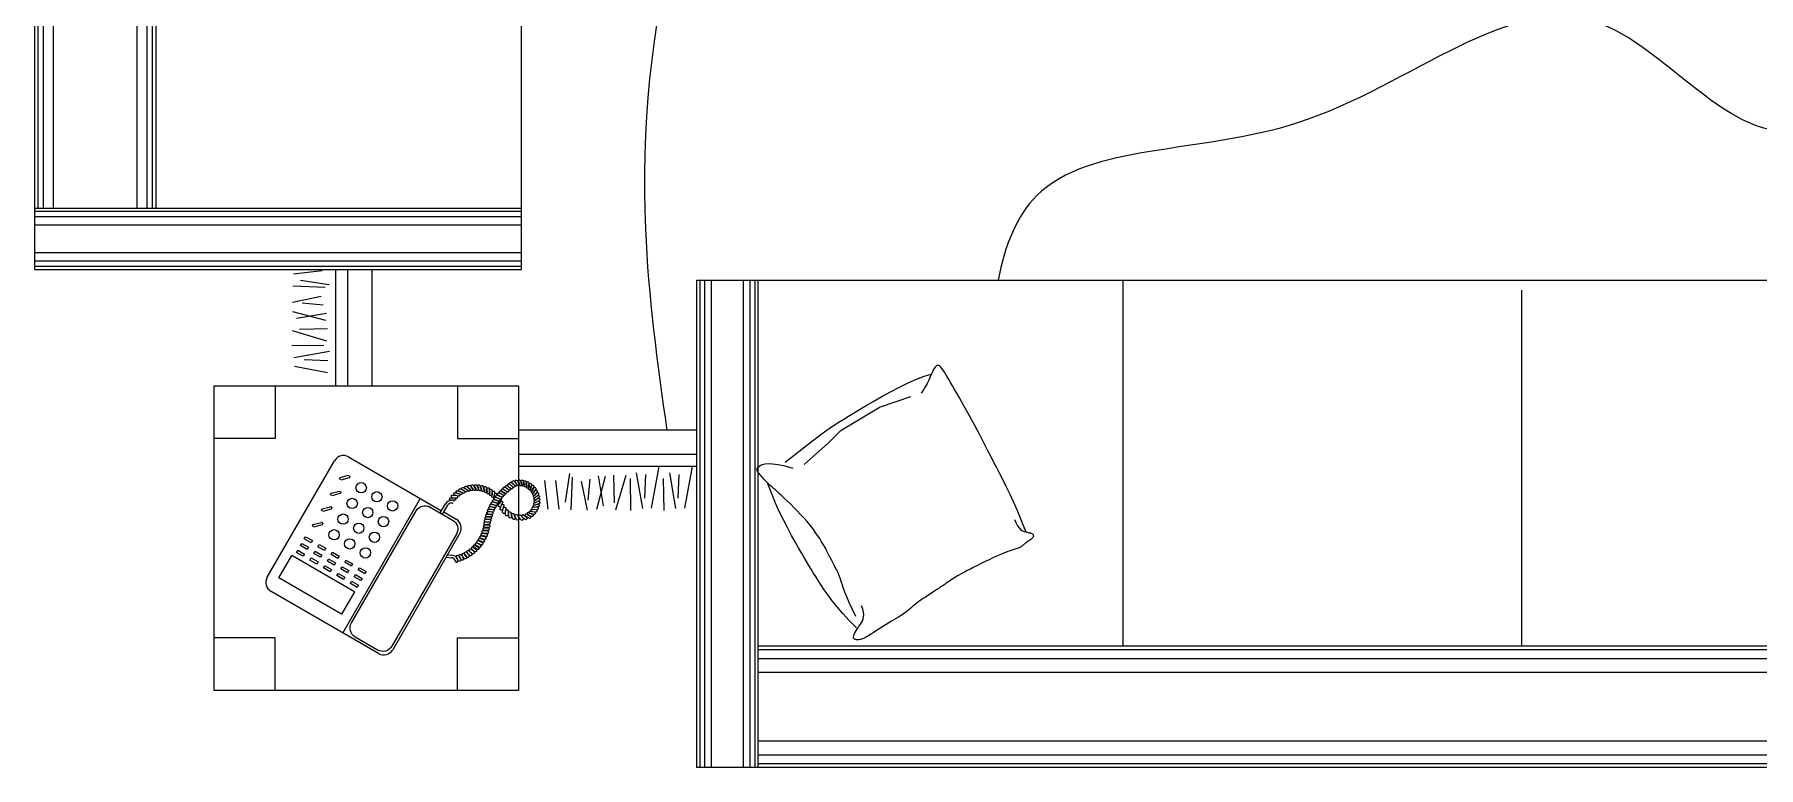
# Model space of a CAD drawing. Header units: inches. Extents: x 10.2 to 52.7, y 13.8 to 38.6.
# Drawn here: x 26.359 to 29.192, y 19.597 to 20.801 of the extents above; entities that cross this region are included whole.
import ezdxf

# ---------------------------------------------------------------- set-up
doc = ezdxf.new("R2010")
doc.units = ezdxf.units.IN
doc.header["$MEASUREMENT"] = 0
doc.layers.add('02', color=2, linetype='Continuous')

msp = doc.modelspace()

# ---------------------------------------------------------------- linework, layer by layer
at = {"layer": '02'}
for p, q in [((26.8318, 20.4127), (26.7847, 20.4075)), ((26.8305, 20.3709), (26.783, 20.3608)), ((26.837, 20.3855), (26.7837, 20.3876)), ((26.8433, 20.3897), (26.7962, 20.3971)), ((27.4477, 19.5972), (27.4477, 20.3972)), ((27.4477, 20.3972), (30.0477, 20.3972)), ((26.8381, 20.3311), (26.7839, 20.3455)), ((26.8391, 20.3426), (26.7899, 20.3343)), ((26.8339, 20.3565), (26.7991, 20.3599)), ((26.8398, 20.2972), (26.783, 20.3142)), ((26.8406, 20.3176), (26.7949, 20.3167)), ((26.8347, 20.2904), (26.7822, 20.2896)), ((26.844, 20.2803), (26.7856, 20.2701)), ((26.8415, 20.265), (26.8025, 20.2667)), ((26.8406, 20.2455), (26.7864, 20.2557)), ((26.7418, 19.9095, 0.3429), (26.8523, 20.1009, 0.3429)), ((26.8755, 20.1071, 0.3429), (27.0283, 20.0189, 0.3429)), ((27.3854, 20.0912), (27.3726, 20.0233)), ((27.4401, 20.0912), (27.4273, 20.0233)), ((26.8611, 20.0701, 0.3429), (26.8607, 20.0717, 0.3429)), ((26.8616, 20.0733, 0.3429), (26.8755, 20.077, 0.3429)), ((26.8766, 20.0729, 0.3429), (26.8627, 20.0692, 0.3429)), ((26.8771, 20.0761, 0.3429), (26.8775, 20.0745, 0.3429)), ((27.1973, 20.0686), (27.2026, 20.0216)), ((27.2156, 20.0686), (27.2208, 20.0216)), ((27.2386, 20.0801), (27.2313, 20.0331)), ((27.2428, 20.0738), (27.2407, 20.0205)), ((27.2574, 20.0673), (27.2675, 20.0199)), ((27.2718, 20.0707), (27.2684, 20.036)), ((27.2972, 20.0749), (27.2828, 20.0208)), ((27.2857, 20.0759), (27.294, 20.0268)), ((27.3108, 20.0775), (27.3116, 20.0318)), ((27.3311, 20.0766), (27.3141, 20.0199)), ((27.3379, 20.0716), (27.3387, 20.0191)), ((27.348, 20.0809), (27.3582, 20.0224)), ((27.3633, 20.0783), (27.3616, 20.0394)), ((27.3926, 20.0716), (27.3934, 20.0191)), ((27.4028, 20.0809), (27.4129, 20.0224)), ((27.418, 20.0783), (27.4163, 20.0394)), ((26.8462, 20.0443, 0.3429), (26.8458, 20.0459, 0.3429)), ((26.8467, 20.0475, 0.3429), (26.8606, 20.0512, 0.3429)), ((26.8617, 20.0471, 0.3429), (26.8478, 20.0434, 0.3429)), ((26.8622, 20.0503, 0.3429), (26.8626, 20.0487, 0.3429)), ((26.9933, 20.0391, 0.3429), (26.8658, 19.8183, 0.3429)), ((27.0261, 20.0153, 0.3429), (27.0346, 20.03, 0.3429)), ((27.0473, 20.0315, 0.3429), (27.0439, 20.0315, 0.3429)), ((26.8313, 20.0185, 0.3429), (26.8309, 20.0202, 0.3429)), ((26.8318, 20.0217, 0.3429), (26.8458, 20.0255, 0.3429)), ((26.8469, 20.0214, 0.3429), (26.8329, 20.0176, 0.3429)), ((26.8473, 20.0246, 0.3429), (26.8478, 20.0229, 0.3429)), ((27.0298, 20.0131, 0.3429), (27.0383, 20.0279, 0.3429)), ((27.032, 20.0168, 0.3429), (27.0522, 20.0051, 0.3429)), ((26.8165, 19.9928, 0.3429), (26.816, 19.9944, 0.3429)), ((26.8169, 19.996, 0.3429), (26.8309, 19.9997, 0.3429)), ((26.832, 19.9956, 0.3429), (26.818, 19.9919, 0.3429)), ((26.8325, 19.9988, 0.3429), (26.8329, 19.9972, 0.3429)), ((27.0584, 19.9819, 0.3429), (26.9479, 19.7905, 0.3429)), ((26.7608, 19.9084, 0.3429), (26.782, 19.9452, 0.3429)), ((26.8851, 19.8857, 0.3429), (26.782, 19.9452, 0.3429)), ((27.038, 19.9465, 0.3429), (27.0446, 19.9459, 0.3429)), ((27.0356, 19.9424, 0.3429), (27.0443, 19.9417, 0.3429)), ((27.0514, 19.9352, 0.3429), (27.0499, 19.9382, 0.3429)), ((27.0544, 19.9347, 0.3429), (27.0536, 19.9343, 0.3429)), ((27.0537, 19.9401, 0.3429), (27.0552, 19.937, 0.3429)), ((26.8638, 19.8489, 0.3429), (26.7608, 19.9084, 0.3429)), ((26.9247, 19.7843, 0.3429), (26.748, 19.8863, 0.3429)), ((26.8851, 19.8857, 0.3429), (26.8638, 19.8489, 0.3429)), ((30.2477, 19.5972), (27.4477, 19.5972))]:
    msp.add_line(p, q, dxfattribs=at)
for points in [[(26.3593, 20.4152), (27.1593, 20.4152), (27.1593, 21.8152), (26.3593, 21.8152)], [(26.6547, 20.2238), (27.1547, 20.2238), (27.1547, 19.7238), (26.6547, 19.7238)]]:
    msp.add_lwpolyline(points, close=True, dxfattribs=at)
for points in [[(26.3653, 20.5152), (26.3653, 21.4152)], [(26.3739, 20.5152), (26.3739, 21.4152)], [(26.3906, 20.5152), (26.3906, 21.4152)], [(26.5279, 20.5152), (26.5279, 21.4152)], [(26.5446, 20.5152), (26.5446, 21.4152)], [(26.5533, 20.5152), (26.5533, 21.4152)], [(26.5593, 20.5152), (26.5593, 21.4152)], [(27.1593, 20.5152), (26.3593, 20.5152)], [(27.1593, 20.5103), (26.3593, 20.5103)], [(27.1593, 20.5016), (26.3593, 20.5016)], [(27.1593, 20.488), (26.3593, 20.488)], [(27.1593, 20.4424), (26.3593, 20.4424)], [(27.1593, 20.4288), (26.3593, 20.4288)], [(27.1593, 20.4201), (26.3593, 20.4201)], [(26.8543, 20.2238), (26.8543, 20.4152)], [(26.8743, 20.2238), (26.8743, 20.4152)], [(26.9143, 20.2238), (26.9143, 20.4152)], [(27.4525, 20.3972), (27.4525, 19.5972)], [(27.4604, 20.3972), (27.4604, 19.5972)], [(27.4714, 20.3972), (27.4714, 19.5972)], [(27.524, 20.3972), (27.524, 19.5972)], [(27.5349, 20.3972), (27.5349, 19.5972)], [(27.5428, 20.3972), (27.5428, 19.5972)], [(27.5477, 20.3972), (27.5477, 19.5972)], [(28.1477, 20.3972), (28.1477, 19.7972)], [(28.8031, 20.3813), (28.8031, 19.7972)], [(27.9887, 19.9837), (27.9817, 20.0014), (27.9751, 20.0175), (27.9687, 20.0321), (27.9626, 20.0453), (27.9567, 20.0575), (27.951, 20.0688), (27.9456, 20.0793), (27.9404, 20.0893), (27.9354, 20.0989), (27.9306, 20.1083), (27.9259, 20.1174), (27.9214, 20.1262), (27.917, 20.1348), (27.9126, 20.1432), (27.9082, 20.1515), (27.9039, 20.1597), (27.8995, 20.1677), (27.8952, 20.1757), (27.8909, 20.1834), (27.8867, 20.191), (27.8826, 20.1982), (27.8786, 20.2052), (27.8748, 20.2118), (27.8712, 20.2181), (27.8679, 20.2239), (27.8648, 20.2293), (27.8619, 20.2343), (27.8592, 20.2388), (27.8567, 20.2428), (27.8544, 20.2464), (27.8523, 20.2496), (27.8504, 20.2522), (27.8486, 20.2544), (27.847, 20.2561), (27.8454, 20.2571), (27.8439, 20.2575), (27.8424, 20.2572), (27.8408, 20.2562), (27.8392, 20.2544), (27.8374, 20.2516), (27.8355, 20.248), (27.8334, 20.2437), (27.8312, 20.2388), (27.8287, 20.2335), (27.826, 20.228), (27.8231, 20.2225), (27.8199, 20.2171), (27.8164, 20.2121)], [(27.5928, 20.0984), (27.6077, 20.1103), (27.6203, 20.1202), (27.6308, 20.1284), (27.6397, 20.1353), (27.6473, 20.1409), (27.6538, 20.1457), (27.6597, 20.1499), (27.6652, 20.1537), (27.6708, 20.1575), (27.6765, 20.1613), (27.6827, 20.1652), (27.6894, 20.1694), (27.6969, 20.1741), (27.7054, 20.1792), (27.715, 20.1849), (27.7259, 20.1914), (27.7383, 20.1986), (27.7518, 20.2063), (27.766, 20.2141), (27.7805, 20.2218), (27.7948, 20.2288), (27.8085, 20.235), (27.8212, 20.2399), (27.8325, 20.2432)], [(26.755, 20.2238), (26.755, 20.1376), (26.6547, 20.1376)], [(27.0544, 20.2238), (27.0544, 20.1376), (27.1547, 20.1376)], [(27.7989, 20.2058), (27.7488, 20.1891), (27.6832, 20.1497), (27.664, 20.1302), (27.6241, 20.0949)], [(27.4477, 20.1512), (27.1547, 20.1512)], [(27.4477, 20.1112), (27.1547, 20.1112)], [(27.4477, 20.0912), (27.1547, 20.0912)], [(27.7089, 19.8451), (27.7028, 19.8575), (27.6979, 19.8682), (27.694, 19.8772), (27.6909, 19.8849), (27.6886, 19.8913), (27.6868, 19.8967), (27.6855, 19.9011), (27.6843, 19.9049), (27.6833, 19.9081), (27.6823, 19.9109), (27.6813, 19.9134), (27.6803, 19.9157), (27.6793, 19.9178), (27.6782, 19.92), (27.6771, 19.9222), (27.6758, 19.9247), (27.6744, 19.9274), (27.6729, 19.9304), (27.6712, 19.9337), (27.6694, 19.9372), (27.6675, 19.941), (27.6654, 19.945), (27.6632, 19.9492), (27.6608, 19.9536), (27.6583, 19.9582), (27.6556, 19.963), (27.6527, 19.968), (27.6496, 19.9731), (27.6461, 19.9784), (27.6424, 19.9838), (27.6383, 19.9894), (27.6338, 19.9951), (27.6289, 20.001), (27.6237, 20.0069), (27.6183, 20.0127), (27.6128, 20.0185), (27.6073, 20.0241), (27.602, 20.0295), (27.5968, 20.0345), (27.592, 20.039), (27.5876, 20.0431), (27.5836, 20.0468), (27.58, 20.05), (27.5767, 20.0529), (27.5737, 20.0556), (27.571, 20.058), (27.5684, 20.0603), (27.566, 20.0625), (27.5638, 20.0646), (27.5617, 20.0667), (27.5597, 20.0688), (27.5578, 20.0708), (27.556, 20.0728), (27.5544, 20.0747), (27.5528, 20.0765), (27.5513, 20.0783), (27.5499, 20.08), (27.5487, 20.0817), (27.5477, 20.0833), (27.547, 20.0849), (27.5468, 20.0865), (27.547, 20.088), (27.5478, 20.0897), (27.5493, 20.0913), (27.5516, 20.093), (27.5548, 20.0945), (27.5592, 20.0956), (27.5649, 20.0962), (27.5722, 20.096), (27.5813, 20.0948), (27.5923, 20.0925), (27.6056, 20.0888)], [(27.71, 19.8263), (27.698, 19.8386), (27.6875, 19.8501), (27.6783, 19.8609), (27.6703, 19.8709), (27.6633, 19.8802), (27.6572, 19.8888), (27.6519, 19.8968), (27.6472, 19.904), (27.643, 19.9107), (27.6391, 19.9169), (27.6354, 19.9229), (27.6318, 19.929), (27.6281, 19.9353), (27.6242, 19.9421), (27.6198, 19.9496), (27.615, 19.9581), (27.6095, 19.9676), (27.6035, 19.9783), (27.5971, 19.9901), (27.5905, 20.0029), (27.5838, 20.0166), (27.5772, 20.0312), (27.5707, 20.0466), (27.5646, 20.0629)], [(27.9696, 20.0042), (27.9723, 19.9984), (27.9749, 19.9939), (27.9774, 19.9905), (27.9797, 19.988), (27.9818, 19.9864), (27.9838, 19.9853), (27.9857, 19.9846), (27.9875, 19.9842), (27.9892, 19.9839), (27.9908, 19.9836), (27.9922, 19.9833), (27.9936, 19.983), (27.9949, 19.9826), (27.996, 19.9823), (27.9971, 19.9819), (27.9981, 19.9814), (27.9989, 19.9808), (27.9997, 19.9801), (28.0002, 19.9794), (28.0006, 19.9785), (28.0008, 19.9777), (28.0008, 19.9767), (28.0005, 19.9757), (27.9998, 19.9747), (27.9989, 19.9736), (27.9978, 19.9726), (27.9964, 19.9715), (27.9949, 19.9704), (27.9933, 19.9693), (27.9917, 19.9683), (27.9902, 19.9673), (27.9888, 19.9664), (27.9876, 19.9655), (27.9866, 19.9647), (27.9856, 19.964), (27.9848, 19.9633), (27.9841, 19.9626), (27.9833, 19.962), (27.9826, 19.9614), (27.9819, 19.9608), (27.9812, 19.9602), (27.9803, 19.9597), (27.9794, 19.9591), (27.9784, 19.9586), (27.9772, 19.958), (27.9758, 19.9574), (27.9742, 19.9568), (27.9725, 19.9562), (27.9704, 19.9555), (27.9681, 19.9548), (27.9654, 19.9539), (27.9624, 19.9529), (27.9589, 19.9517), (27.955, 19.9503), (27.9506, 19.9485), (27.9457, 19.9465), (27.9402, 19.944), (27.9342, 19.9413), (27.928, 19.9384), (27.9216, 19.9353), (27.9151, 19.9322), (27.9088, 19.929), (27.9028, 19.926), (27.8972, 19.9231), (27.892, 19.9204), (27.8874, 19.918), (27.8833, 19.9157), (27.8795, 19.9136), (27.8761, 19.9117), (27.873, 19.9099), (27.8701, 19.9081), (27.8675, 19.9065), (27.865, 19.9049), (27.8627, 19.9034), (27.8606, 19.9019), (27.8586, 19.9006), (27.8569, 19.8994), (27.8555, 19.8983), (27.8542, 19.8974), (27.8532, 19.8967), (27.8525, 19.8962), (27.8519, 19.8957), (27.8514, 19.8953), (27.8508, 19.8949), (27.8499, 19.8943), (27.8488, 19.8936), (27.8472, 19.8926), (27.8451, 19.8912), (27.8423, 19.8895), (27.839, 19.8874), (27.8353, 19.885), (27.8314, 19.8825), (27.8273, 19.8798), (27.8232, 19.8771), (27.8193, 19.8745), (27.8157, 19.8719), (27.8124, 19.8696), (27.8095, 19.8674), (27.807, 19.8655), (27.8047, 19.8636), (27.8027, 19.8619), (27.8009, 19.8604), (27.7992, 19.8589), (27.7976, 19.8575), (27.7961, 19.8563), (27.7946, 19.855), (27.7931, 19.8538), (27.7914, 19.8525), (27.7896, 19.8511), (27.7875, 19.8497), (27.785, 19.8481), (27.7822, 19.8463), (27.779, 19.8443), (27.7754, 19.8421), (27.7715, 19.8398), (27.7674, 19.8373), (27.7631, 19.8347), (27.7587, 19.832), (27.7542, 19.8293), (27.7499, 19.8265), (27.7456, 19.8238), (27.7415, 19.821), (27.7375, 19.8184), (27.7336, 19.8159), (27.7299, 19.8136), (27.7264, 19.8116), (27.723, 19.8098), (27.7198, 19.8085), (27.7168, 19.8075), (27.714, 19.8069), (27.7115, 19.8067), (27.7093, 19.8069), (27.7076, 19.8075), (27.7063, 19.8084), (27.7054, 19.8097), (27.7052, 19.8114), (27.7055, 19.8134), (27.7063, 19.8157), (27.7075, 19.8182), (27.709, 19.8209), (27.7108, 19.8237), (27.7127, 19.8266), (27.7146, 19.8296), (27.7165, 19.8325), (27.7183, 19.8353), (27.7198, 19.8382), (27.721, 19.8412), (27.7217, 19.8445), (27.7219, 19.8482), (27.7215, 19.8523), (27.7203, 19.8571), (27.7183, 19.8626)], [(26.755, 19.7238), (26.755, 19.8099), (26.6547, 19.8099)], [(27.0544, 19.7238), (27.0544, 19.8099), (27.1547, 19.8099)], [(27.5477, 19.7972), (30.0477, 19.7972)], [(27.5477, 19.7907), (30.0477, 19.7907)], [(27.5477, 19.7762), (30.0477, 19.7762)], [(27.5477, 19.7536), (30.0477, 19.7536)], [(27.5477, 19.6407), (30.0477, 19.6407)], [(27.5477, 19.6181), (30.0477, 19.6181)], [(27.5477, 19.6036), (30.0477, 19.6036)]]:
    msp.add_lwpolyline(points, dxfattribs=at)
at = {"layer": '02', "elevation": 0.3429}
for points in [[(27.0749, 20.0523), (27.0744, 20.0516, -0.414214), (27.072, 20.0513), (27.0666, 20.0555, -0.414214), (27.0663, 20.0579), (27.0669, 20.0586, -0.414214), (27.0692, 20.0589), (27.0746, 20.0547, -0.414214)], [(27.0795, 20.053), (27.0789, 20.0524, -0.414214), (27.0765, 20.0523), (27.0716, 20.0571, -0.414214), (27.0716, 20.0595), (27.0722, 20.0601, -0.414214), (27.0746, 20.0601), (27.0794, 20.0554, -0.414214)], [(27.0932, 20.0519), (27.0924, 20.0516, -0.414214), (27.0902, 20.0523), (27.0871, 20.0584, -0.414214), (27.0878, 20.0607), (27.0886, 20.061, -0.414214), (27.0909, 20.0603), (27.094, 20.0542, -0.414214)], [(27.0976, 20.0506), (27.0968, 20.0503, -0.414214), (27.0946, 20.0513), (27.0922, 20.0577, -0.414214), (27.0932, 20.0599), (27.094, 20.0602, -0.414214), (27.0962, 20.0592), (27.0986, 20.0528, -0.414214)], [(27.1404, 20.0646), (27.141, 20.0652, -0.414214), (27.1434, 20.0653), (27.1484, 20.0608, -0.414214), (27.1485, 20.0584), (27.148, 20.0577, -0.414214), (27.1455, 20.0576), (27.1405, 20.0622, -0.414214)], [(27.1542, 20.069), (27.1549, 20.0694, -0.414214), (27.1572, 20.0687), (27.1604, 20.0627, -0.414214), (27.1597, 20.0604), (27.1589, 20.06, -0.414214), (27.1566, 20.0607), (27.1535, 20.0667, -0.414214)], [(27.1643, 20.0679), (27.1651, 20.0681, -0.414214), (27.1671, 20.0667), (27.1683, 20.06, -0.414214), (27.1669, 20.058), (27.1661, 20.0579, -0.414214), (27.1641, 20.0592), (27.1629, 20.0659, -0.414214)], [(27.1691, 20.0662), (27.1699, 20.0662, -0.414214), (27.1717, 20.0646), (27.1719, 20.0578, -0.414214), (27.1702, 20.0561), (27.1694, 20.056, -0.414214), (27.1676, 20.0577), (27.1674, 20.0645, -0.414214)], [(27.1736, 20.0638), (27.1744, 20.0637, -0.414214), (27.1759, 20.0618), (27.1751, 20.0551, -0.414214), (27.1732, 20.0536), (27.1723, 20.0537, -0.414214), (27.1708, 20.0556), (27.1717, 20.0624, -0.414214)], [(27.1777, 20.0608), (27.1785, 20.0606, -0.414214), (27.1797, 20.0585), (27.1778, 20.0519, -0.414214), (27.1757, 20.0508), (27.1749, 20.051, -0.414214), (27.1737, 20.0531), (27.1756, 20.0596, -0.414214)], [(27.0515, 20.0385), (27.0515, 20.0377, -0.414214), (27.0498, 20.036), (27.043, 20.036, -0.414214), (27.0413, 20.0377), (27.0413, 20.0385, -0.414214), (27.043, 20.0402), (27.0498, 20.0402, -0.414214)], [(27.0547, 20.0418), (27.0546, 20.041, -0.414214), (27.0527, 20.0395), (27.046, 20.0402, -0.414214), (27.0445, 20.0421), (27.0445, 20.043, -0.414214), (27.0464, 20.0445), (27.0532, 20.0437, -0.414214)], [(27.0582, 20.0448), (27.058, 20.044, -0.414214), (27.056, 20.0427), (27.0494, 20.0442, -0.414214), (27.0481, 20.0462), (27.0483, 20.047, -0.414214), (27.0503, 20.0483), (27.0569, 20.0468, -0.414214)], [(27.0621, 20.0474), (27.0618, 20.0466, -0.414214), (27.0596, 20.0455), (27.0532, 20.0477, -0.414214), (27.0521, 20.0499), (27.0524, 20.0507, -0.414214), (27.0546, 20.0517), (27.061, 20.0495, -0.414214)], [(27.0662, 20.0495), (27.0658, 20.0487, -0.414214), (27.0635, 20.0479), (27.0574, 20.0508, -0.414214), (27.0566, 20.0531), (27.0569, 20.0538, -0.414214), (27.0592, 20.0546), (27.0653, 20.0517, -0.414214)], [(27.0705, 20.0511), (27.07, 20.0504, -0.414214), (27.0677, 20.0498), (27.0619, 20.0534, -0.414214), (27.0613, 20.0557), (27.0618, 20.0565, -0.414214), (27.0641, 20.057), (27.0699, 20.0535, -0.414214)], [(27.1059, 20.0465), (27.105, 20.0464, -0.414214), (27.1031, 20.0479), (27.1022, 20.0546, -0.414214), (27.1036, 20.0565), (27.1045, 20.0566, -0.414214), (27.1064, 20.0552), (27.1073, 20.0484, -0.414214)], [(27.1096, 20.0438), (27.1088, 20.0438, -0.414214), (27.107, 20.0455), (27.1068, 20.0522, -0.414214), (27.1085, 20.054), (27.1093, 20.054, -0.414214), (27.1111, 20.0524), (27.1113, 20.0456, -0.414214)], [(27.1098, 20.0316), (27.1101, 20.0324, -0.414214), (27.1122, 20.0336), (27.1187, 20.0317, -0.414214), (27.1199, 20.0296), (27.1196, 20.0288, -0.414214), (27.1175, 20.0276), (27.111, 20.0295, -0.414214)], [(27.113, 20.0407), (27.1122, 20.0408, -0.414214), (27.1106, 20.0426), (27.1112, 20.0494, -0.414214), (27.113, 20.051), (27.1139, 20.0509, -0.414214), (27.1154, 20.0491), (27.1149, 20.0423, -0.414214)], [(27.1147, 20.0393), (27.115, 20.04, -0.414214), (27.1172, 20.041), (27.1235, 20.0385, -0.414214), (27.1245, 20.0363), (27.1242, 20.0355, -0.414214), (27.122, 20.0346), (27.1157, 20.0371, -0.414214)], [(27.1174, 20.0429), (27.1177, 20.0437, -0.414214), (27.12, 20.0446), (27.1262, 20.0418, -0.414214), (27.127, 20.0396), (27.1267, 20.0388, -0.414214), (27.1245, 20.0379), (27.1182, 20.0407, -0.414214)], [(27.1202, 20.0465), (27.1206, 20.0472, -0.414214), (27.1229, 20.048), (27.129, 20.0449, -0.414214), (27.1297, 20.0426), (27.1293, 20.0419, -0.414214), (27.1271, 20.0411), (27.121, 20.0442, -0.414214)], [(27.1227, 20.0252), (27.122, 20.0256, -0.414214), (27.1214, 20.028), (27.1248, 20.0339, -0.414214), (27.1271, 20.0345), (27.1278, 20.0341, -0.414214), (27.1285, 20.0317), (27.1251, 20.0258, -0.414214)], [(27.1232, 20.0499), (27.1236, 20.0506, -0.414214), (27.126, 20.0512), (27.1319, 20.0479, -0.414214), (27.1325, 20.0456), (27.1321, 20.0449, -0.414214), (27.1298, 20.0442), (27.1239, 20.0475, -0.414214)], [(27.1264, 20.0531), (27.1268, 20.0538, -0.414214), (27.1292, 20.0544), (27.135, 20.0508, -0.414214), (27.1355, 20.0485), (27.135, 20.0477, -0.414214), (27.1327, 20.0472), (27.1269, 20.0508, -0.414214)], [(27.1297, 20.0562), (27.1302, 20.0569, -0.414214), (27.1325, 20.0574), (27.1381, 20.0535, -0.414214), (27.1386, 20.0511), (27.1381, 20.0504, -0.414214), (27.1357, 20.05), (27.1301, 20.0539, -0.414214)], [(27.1812, 20.0572), (27.182, 20.0568, -0.414214), (27.1829, 20.0546), (27.18, 20.0484, -0.414214), (27.1778, 20.0475), (27.177, 20.0479, -0.414214), (27.1762, 20.0501), (27.179, 20.0563, -0.414214)], [(27.1842, 20.0531), (27.1849, 20.0526, -0.414214), (27.1854, 20.0502), (27.1817, 20.0446, -0.414214), (27.1794, 20.0441), (27.1787, 20.0445, -0.414214), (27.1782, 20.0469), (27.1819, 20.0526, -0.414214)], [(27.1866, 20.0485), (27.1872, 20.048, -0.414214), (27.1873, 20.0456), (27.1828, 20.0405, -0.414214), (27.1804, 20.0404), (27.1798, 20.0409, -0.414214), (27.1796, 20.0433), (27.1842, 20.0484, -0.414214)], [(27.1892, 20.0336), (27.1895, 20.0328, -0.414214), (27.1886, 20.0306), (27.1823, 20.0281, -0.414214), (27.1801, 20.029), (27.1797, 20.0298, -0.414214), (27.1807, 20.032), (27.187, 20.0345, -0.414214)], [(27.1891, 20.0387), (27.1895, 20.038, -0.414214), (27.1889, 20.0356), (27.1831, 20.0322, -0.414214), (27.1807, 20.0327), (27.1803, 20.0335, -0.414214), (27.1809, 20.0358), (27.1867, 20.0393, -0.414214)], [(27.0526, 19.9804), (26.9464, 19.7963, -0.414214), (26.9231, 19.7901), (26.8863, 19.8114, -0.414214), (26.8801, 19.8346), (26.9864, 20.0186, -0.414214), (27.0096, 20.0248), (27.0464, 20.0036, -0.414214)], [(27.0988, 20.0019), (27.0988, 20.0028, -0.414214), (27.1004, 20.0045), (27.1072, 20.0048, -0.414214), (27.109, 20.0032), (27.109, 20.0023, -0.414214), (27.1074, 20.0006), (27.1006, 20.0003, -0.414214)], [(27.0998, 20.0064), (27.0998, 20.0072, -0.414214), (27.1015, 20.0089), (27.1083, 20.0089, -0.414214), (27.11, 20.0072), (27.11, 20.0063, -0.414214), (27.1083, 20.0046), (27.1015, 20.0047, -0.414214)], [(27.101, 20.0107), (27.101, 20.0116, -0.414214), (27.1028, 20.0132), (27.1096, 20.0129, -0.414214), (27.1112, 20.0111), (27.1112, 20.0102, -0.414214), (27.1094, 20.0086), (27.1026, 20.009, -0.414214)], [(27.1039, 20.0193), (27.1041, 20.0202, -0.414214), (27.106, 20.0216), (27.1127, 20.0206, -0.414214), (27.1142, 20.0187), (27.114, 20.0179, -0.414214), (27.1121, 20.0164), (27.1054, 20.0174, -0.414214)], [(27.1077, 20.0276), (27.1079, 20.0284, -0.414214), (27.1099, 20.0297), (27.1166, 20.0281, -0.414214), (27.1178, 20.026), (27.1176, 20.0252, -0.414214), (27.1156, 20.024), (27.109, 20.0255, -0.414214)], [(27.1308, 20.0144), (27.1299, 20.0145, -0.414214), (27.1285, 20.0165), (27.1297, 20.0232, -0.414214), (27.1317, 20.0246), (27.1325, 20.0244, -0.414214), (27.1339, 20.0225), (27.1327, 20.0158, -0.414214)], [(27.1361, 20.0102), (27.1352, 20.0102, -0.414214), (27.1335, 20.0119), (27.1335, 20.0187, -0.414214), (27.1352, 20.0204), (27.1361, 20.0204, -0.414214), (27.1378, 20.0187), (27.1378, 20.0119, -0.414214)], [(27.1551, 20.0038), (27.1544, 20.0034, -0.414214), (27.1521, 20.004), (27.1487, 20.0099, -0.414214), (27.1493, 20.0122), (27.15, 20.0126, -0.414214), (27.1523, 20.012), (27.1557, 20.0061, -0.414214)], [(27.1619, 20.004), (27.1612, 20.0034, -0.414214), (27.1588, 20.0037), (27.1545, 20.0089, -0.414214), (27.1547, 20.0113), (27.1553, 20.0118, -0.414214), (27.1577, 20.0116), (27.1621, 20.0064, -0.414214)], [(27.1685, 20.0053), (27.168, 20.0047, -0.414214), (27.1656, 20.0045), (27.1604, 20.0089, -0.414214), (27.1602, 20.0112), (27.1607, 20.0119, -0.414214), (27.1631, 20.0121), (27.1683, 20.0077, -0.414214)], [(27.1788, 20.011), (27.1784, 20.0102, -0.414214), (27.1762, 20.0093), (27.1699, 20.0118, -0.414214), (27.1689, 20.014), (27.1693, 20.0147, -0.414214), (27.1715, 20.0157), (27.1778, 20.0132, -0.414214)], [(27.1822, 20.0148), (27.182, 20.014, -0.414214), (27.18, 20.0127), (27.1733, 20.0142, -0.414214), (27.172, 20.0162), (27.1722, 20.017, -0.414214), (27.1742, 20.0183), (27.1809, 20.0168, -0.414214)], [(27.1871, 20.0237), (27.1872, 20.0228, -0.414214), (27.1856, 20.021), (27.1789, 20.0204, -0.414214), (27.177, 20.022), (27.177, 20.0228, -0.414214), (27.1785, 20.0247), (27.1853, 20.0252, -0.414214)], [(27.0913, 19.9758), (27.0915, 19.9766, -0.414214), (27.0936, 19.9778), (27.1002, 19.9759, -0.414214), (27.1013, 19.9738), (27.1011, 19.973, -0.414214), (27.099, 19.9718), (27.0924, 19.9737, -0.414214)], [(27.0933, 19.9799), (27.0934, 19.9807, -0.414214), (27.0954, 19.9821), (27.1021, 19.9807, -0.414214), (27.1034, 19.9787), (27.1032, 19.9778, -0.414214), (27.1012, 19.9765), (27.0946, 19.9779, -0.414214)], [(27.0949, 19.9842), (27.095, 19.985, -0.414214), (27.097, 19.9865), (27.1037, 19.9856, -0.414214), (27.1052, 19.9836), (27.105, 19.9828, -0.414214), (27.1031, 19.9813), (27.0964, 19.9822, -0.414214)], [(27.0963, 19.9885), (27.0963, 19.9894, -0.414214), (27.0981, 19.991), (27.1049, 19.9905, -0.414214), (27.1065, 19.9887), (27.1065, 19.9879, -0.414214), (27.1047, 19.9863), (27.0979, 19.9867, -0.414214)], [(27.0973, 19.993), (27.0973, 19.9938, -0.414214), (27.099, 19.9955), (27.1058, 19.9956, -0.414214), (27.1075, 19.9939), (27.1075, 19.9931, -0.414214), (27.1058, 19.9914), (27.099, 19.9913, -0.414214)], [(27.098, 19.9975), (27.0979, 19.9983, -0.414214), (27.0995, 20.0001), (27.1063, 20.0007, -0.414214), (27.1081, 19.9992), (27.1082, 19.9983, -0.414214), (27.1066, 19.9965), (27.0999, 19.9959, -0.414214)], [(27.0534, 19.9451), (27.0541, 19.9455, -0.414214), (27.0564, 19.9447), (27.0596, 19.9387, -0.414214), (27.0588, 19.9364), (27.0581, 19.936, -0.414214), (27.0558, 19.9367), (27.0526, 19.9428, -0.414214)], [(27.0577, 19.9465), (27.0584, 19.9469, -0.414214), (27.0608, 19.9464), (27.0643, 19.9406, -0.414214), (27.0638, 19.9383), (27.0631, 19.9378, -0.414214), (27.0607, 19.9384), (27.0571, 19.9441, -0.414214)], [(27.0699, 19.9525), (27.0705, 19.9531, -0.414214), (27.0729, 19.9531), (27.0777, 19.9483, -0.414214), (27.0777, 19.9459), (27.0771, 19.9453, -0.414214), (27.0747, 19.9453), (27.0699, 19.9501, -0.414214)], [(27.0805, 19.9611), (27.081, 19.9619, -0.414214), (27.0833, 19.9624), (27.0891, 19.9587, -0.414214), (27.0896, 19.9563), (27.0891, 19.9556, -0.414214), (27.0868, 19.9551), (27.081, 19.9588, -0.414214)], [(27.0836, 19.9645), (27.084, 19.9652, -0.414214), (27.0863, 19.9659), (27.0923, 19.9627, -0.414214), (27.093, 19.9604), (27.0926, 19.9596, -0.414214), (27.0903, 19.9589), (27.0843, 19.9622, -0.414214)], [(27.0864, 19.9681), (27.0868, 19.9689, -0.414214), (27.0891, 19.9697), (27.0952, 19.9669, -0.414214), (27.0961, 19.9646), (27.0957, 19.9639, -0.414214), (27.0935, 19.963), (27.0873, 19.9658, -0.414214)]]:
    msp.add_lwpolyline(points, format="xyb", close=True, dxfattribs=at)
for points in [[(27.0774, 20.0586, -1.000231), (27.08, 20.0608), (27.0843, 20.0555, -0.414214), (27.0841, 20.0531), (27.0834, 20.0526, -0.414214), (27.081, 20.0528), (27.0767, 20.0581, -0.414214)], [(27.0769, 20.0605), (27.0776, 20.061, -0.414214)], [(27.0885, 20.0547, -1.00005), (27.0856, 20.0528), (27.0819, 20.0585, -0.414214), (27.0824, 20.0609), (27.0831, 20.0613, -0.414214), (27.0854, 20.0608), (27.0892, 20.0551, -0.414214)], [(27.0981, 20.0566, -1.000193), (27.1014, 20.0574), (27.1031, 20.0509, -0.414214), (27.1019, 20.0488), (27.101, 20.0486, -0.414214), (27.099, 20.0498), (27.0973, 20.0564, -0.414214)], [(27.0985, 20.0585), (27.0994, 20.0587, -0.414214)], [(27.1409, 20.0554, -0.999814), (27.1389, 20.0527), (27.1335, 20.0568, -0.414214), (27.1331, 20.0592), (27.1336, 20.0599, -0.414214), (27.136, 20.0602), (27.1415, 20.0561, -0.414214)], [(27.1367, 20.062), (27.1373, 20.0626, -0.414214)], [(27.1375, 20.0602, -1.000075), (27.1397, 20.0628), (27.1449, 20.0585, -0.414214), (27.1451, 20.0561), (27.1446, 20.0555, -0.414214), (27.1422, 20.0552), (27.1369, 20.0596, -0.414214)], [(27.1514, 20.0622, -1.000208), (27.149, 20.0598), (27.1442, 20.0646, -0.414214), (27.1442, 20.0671), (27.1448, 20.0677, -0.414214), (27.1472, 20.0677), (27.152, 20.0628, -0.414214)], [(27.1495, 20.0665, -0.999789), (27.1522, 20.0686), (27.1562, 20.0631, -0.414214), (27.1559, 20.0607), (27.1552, 20.0602, -0.414214), (27.1528, 20.0606), (27.1488, 20.066, -0.414214)], [(27.1491, 20.0684), (27.1498, 20.0689, -0.414214)], [(27.152, 20.0604), (27.1514, 20.0598, -0.414214)], [(27.1636, 20.0614, -1.00006), (27.1604, 20.0602), (27.1582, 20.0667, -0.414214), (27.1593, 20.0688), (27.1601, 20.0691, -0.414214), (27.1622, 20.0681), (27.1645, 20.0616, -0.414214)], [(27.1634, 20.0595), (27.1626, 20.0592, -0.414214)], [(27.0887, 20.0528), (27.088, 20.0523, -0.414214)], [(27.1208, 20.0344, -1.00006), (27.1197, 20.0311), (27.1132, 20.0333, -0.414214), (27.1122, 20.0355), (27.1125, 20.0363, -0.414214), (27.1146, 20.0373), (27.121, 20.0352, -0.414214)], [(27.115, 20.0375, -0.371844), (27.1139, 20.0394), (27.1152, 20.0461, -0.414214), (27.1172, 20.0475), (27.118, 20.0473, -0.414214), (27.1194, 20.0453), (27.1193, 20.0447, -0.414214)], [(27.1185, 20.0406), (27.1184, 20.0405, -0.414214)], [(27.121, 20.0295), (27.1202, 20.0298, -0.287595)], [(27.1221, 20.033), (27.1218, 20.0322, -0.414214)], [(27.1259, 20.038, -0.211998), (27.1259, 20.0366), (27.1232, 20.0304, -0.414214)], [(27.1418, 20.0537), (27.1413, 20.053, -0.414214)], [(27.1807, 20.0249, -1.000185), (27.1799, 20.0282), (27.1865, 20.0298, -0.414214), (27.1885, 20.0286), (27.1887, 20.0277, -0.414214), (27.1875, 20.0257), (27.1809, 20.0241, -0.414214)], [(27.1863, 20.0433, -1.000036), (27.1885, 20.0407), (27.1833, 20.0363, -0.414214), (27.1809, 20.0366), (27.1803, 20.0372, -0.414214), (27.1806, 20.0396), (27.1858, 20.0439, -0.414214)], [(27.1882, 20.0437), (27.1887, 20.0431, -0.414214)], [(27.104, 20.0141, -1.000032), (27.1043, 20.0174), (27.1111, 20.0168, -0.414214), (27.1126, 20.0149), (27.1125, 20.0141, -0.414214), (27.1107, 20.0126), (27.1039, 20.0132, -0.414214)], [(27.1024, 20.0151), (27.1024, 20.0159, -0.414214)], [(27.1144, 20.0236, -1.000165), (27.1138, 20.0202), (27.1071, 20.0215, -0.414214), (27.1057, 20.0235), (27.1059, 20.0243, -0.414214), (27.1079, 20.0257), (27.1146, 20.0244, -0.414214)], [(27.1159, 20.0224), (27.1157, 20.0216, -0.414214)], [(27.1277, 20.0208, -0.99994), (27.1245, 20.0219), (27.1268, 20.0283, -0.414214), (27.129, 20.0293), (27.1298, 20.029, -0.414214), (27.1308, 20.0269), (27.1285, 20.0205, -0.414214)], [(27.1263, 20.0195), (27.1255, 20.0197, -0.414214)], [(27.1425, 20.0088, -1.000141), (27.1392, 20.0082), (27.138, 20.0149, -0.414214), (27.1394, 20.0168), (27.1402, 20.017, -0.414214), (27.1422, 20.0156), (27.1434, 20.0089, -0.414214)], [(27.142, 20.007), (27.1412, 20.0068, -0.414214)], [(27.1486, 20.0067, -0.999874), (27.1454, 20.0055), (27.1431, 20.0119, -0.414214), (27.1441, 20.0141), (27.1449, 20.0144, -0.414214), (27.1471, 20.0134), (27.1494, 20.007, -0.414214)], [(27.1484, 20.0048), (27.1476, 20.0045, -0.414214)], [(27.1738, 20.0094, -0.999809), (27.1721, 20.0065), (27.1662, 20.0099, -0.414214), (27.1655, 20.0122), (27.166, 20.0129, -0.414214), (27.1683, 20.0135), (27.1742, 20.0101, -0.414214)], [(27.1748, 20.0078), (27.1744, 20.0071, -0.414214)], [(27.1747, 20.0189), (27.1748, 20.0198, -0.414214)], [(27.1764, 20.0179, -0.999753), (27.1766, 20.0213), (27.1834, 20.0209, -0.414214), (27.185, 20.0191), (27.1849, 20.0182, -0.414214), (27.1831, 20.0166), (27.1763, 20.0171, -0.414214)], [(27.1788, 20.0254), (27.1786, 20.0262, -0.414214)], [(27.0976, 19.9705, -0.999839), (27.0964, 19.9673), (27.09, 19.9697, -0.414214), (27.089, 19.9719), (27.0893, 19.9726, -0.414214), (27.0915, 19.9737), (27.0979, 19.9713, -0.414214)], [(27.0622, 19.9463, -1.000085), (27.065, 19.9483), (27.069, 19.9428, -0.414214), (27.0686, 19.9404), (27.0679, 19.9399, -0.414214), (27.0655, 19.9403), (27.0615, 19.9458, -0.414214)], [(27.0665, 19.9484, -0.999841), (27.069, 19.9506), (27.0734, 19.9454, -0.414214), (27.0732, 19.943), (27.0726, 19.9424, -0.414214), (27.0702, 19.9426), (27.0658, 19.9478, -0.414214)], [(27.066, 19.9502), (27.0667, 19.9508, -0.414214)], [(27.0737, 19.9551), (27.0742, 19.9558, -0.414214)], [(27.0744, 19.9534, -0.999854), (27.0766, 19.9559), (27.0817, 19.9515, -0.414214), (27.0819, 19.9491), (27.0813, 19.9484, -0.414214), (27.0789, 19.9483), (27.0738, 19.9527, -0.414214)], [(27.085, 19.9542, -0.999814), (27.083, 19.9515), (27.0775, 19.9556, -0.414214), (27.0772, 19.958), (27.0777, 19.9587, -0.414214), (27.0801, 19.959), (27.0855, 19.9549, -0.414214)], [(27.0859, 19.9525), (27.0853, 19.9519, -0.414214)], [(27.0989, 19.9691), (27.0986, 19.9683, -0.414214)]]:
    msp.add_lwpolyline(points, format="xyb", dxfattribs=at)
for points in [[(26.8159, 19.9698), (26.8137, 19.9661), (26.8027, 19.9725), (26.8048, 19.9762)], [(26.8031, 19.9477), (26.801, 19.944), (26.79, 19.9504), (26.7921, 19.9541)], [(26.8095, 19.9588), (26.8074, 19.9551), (26.7963, 19.9615), (26.7985, 19.9651)], [(26.8316, 19.946), (26.8295, 19.9423), (26.8184, 19.9487), (26.8205, 19.9524)], [(26.838, 19.9571), (26.8358, 19.9534), (26.8248, 19.9598), (26.8269, 19.9634)], [(26.86, 19.9443), (26.8579, 19.9406), (26.8469, 19.947), (26.849, 19.9507)], [(26.8252, 19.935), (26.8231, 19.9313), (26.812, 19.9377), (26.8142, 19.9414)], [(26.8473, 19.9222), (26.8452, 19.9185), (26.8341, 19.9249), (26.8362, 19.9286)], [(26.8537, 19.9333), (26.8515, 19.9296), (26.8405, 19.936), (26.8426, 19.9396)], [(26.8757, 19.9205), (26.8736, 19.9168), (26.8626, 19.9232), (26.8647, 19.9269)], [(26.8821, 19.9316), (26.88, 19.9279), (26.869, 19.9343), (26.8711, 19.9379)], [(26.9042, 19.9188), (26.9021, 19.9151), (26.891, 19.9215), (26.8932, 19.9252)], [(26.8694, 19.9095), (26.8672, 19.9058), (26.8562, 19.9122), (26.8583, 19.9159)], [(26.8915, 19.8967), (26.8893, 19.893), (26.8783, 19.8994), (26.8804, 19.9031)], [(26.8978, 19.9078), (26.8957, 19.9041), (26.8847, 19.9105), (26.8868, 19.9141)]]:
    msp.add_lwpolyline(points, close=True, dxfattribs=at)
at = {"layer": '02'}
for centre in [(26.8961, 20.0566, 0.3429), (26.8813, 20.0308, 0.3429), (26.9219, 20.0417, 0.3429), (26.9477, 20.0268, 0.3429), (26.8664, 20.005, 0.3429), (26.907, 20.0159, 0.3429), (26.9328, 20.001, 0.3429), (26.8515, 19.9793, 0.3429), (26.8922, 19.9901, 0.3429), (26.9179, 19.9753, 0.3429), (26.8773, 19.9644, 0.3429), (26.903, 19.9495, 0.3429)]:
    msp.add_circle(centre, 0.0085, dxfattribs=at)
for centre, radius, start, end in [((26.867, 20.0924, 0.3429), 0.017, 60, 150), ((26.8619, 20.072, 0.3429), 0.00128, 105, 285.0465), ((26.8763, 20.0741, 0.3429), 0.00128, 285, 105.2417), ((26.847, 20.0463, 0.3429), 0.00128, 105, 285.0465), ((26.8614, 20.0484, 0.3429), 0.00128, 285, 105.2417), ((27.0443, 20.0249, 0.3429), 0.0109, 92.8658, 153.6705), ((27.0443, 20.0249, 0.3429), 0.00664, 93.6705, 153.6705), ((27.0473, 20.0341, 0.3429), 0.0017, 0, 90), ((27.1209, 20.0314, 0.3429), 0.0017, 182.1359, 74.0155), ((26.8321, 20.0205, 0.3429), 0.00128, 105, 285.0465), ((26.8461, 20.0242, 0.3429), 0.00128, 15, 105), ((26.8465, 20.0226, 0.3429), 0.00128, 285, 15), ((27.0437, 19.9904, 0.3429), 0.017, 330, 60), ((26.8173, 19.9947, 0.3429), 0.00128, 105, 285.0465), ((26.8312, 19.9985, 0.3429), 0.00128, 15, 105), ((26.8317, 19.9968, 0.3429), 0.00128, 285, 15), ((27.0441, 19.9351, 0.3429), 0.0109, 27.8658, 88.6705), ((27.0441, 19.9351, 0.3429), 0.00664, 28.6705, 88.6705), ((27.0529, 19.9359, 0.3429), 0.0017, 205, 25.0276), ((26.7565, 19.901, 0.3429), 0.017, 150, 240), ((26.9332, 19.799, 0.3429), 0.017, 240, 330)]:
    msp.add_arc(centre, radius, start, end, dxfattribs=at)
for points, knots in [([(29.1317, 21.9439), (29.0477, 21.9729), (28.8799, 22.0307), (28.7147, 21.7854), (28.4366, 21.7662), (28.0386, 21.8586), (27.4743, 21.368), (27.3241, 20.6967), (27.3827, 20.261), (27.3983, 20.1512)], [0, 0, 0, 0, 238.631589, 476.471263, 752.405744, 1018.928805, 1677.036604, 2662.100086, 2994.321031, 2994.321031, 2994.321031, 2994.321031]), ([(29.4477, 20.7389), (29.3668, 20.6762), (29.1885, 20.5692), (28.8831, 20.9726), (28.4886, 20.5829), (28.0222, 20.629), (27.9539, 20.4545), (27.9427, 20.3972)], [77.924614, 77.924614, 77.924614, 77.924614, 344.177666, 670.461877, 1194.942006, 1639.421575, 1812.10125, 1812.10125, 1812.10125, 1812.10125])]:
    msp.add_open_spline(points, degree=3, knots=knots, dxfattribs=at)

doc.saveas('drawing.dxf')
